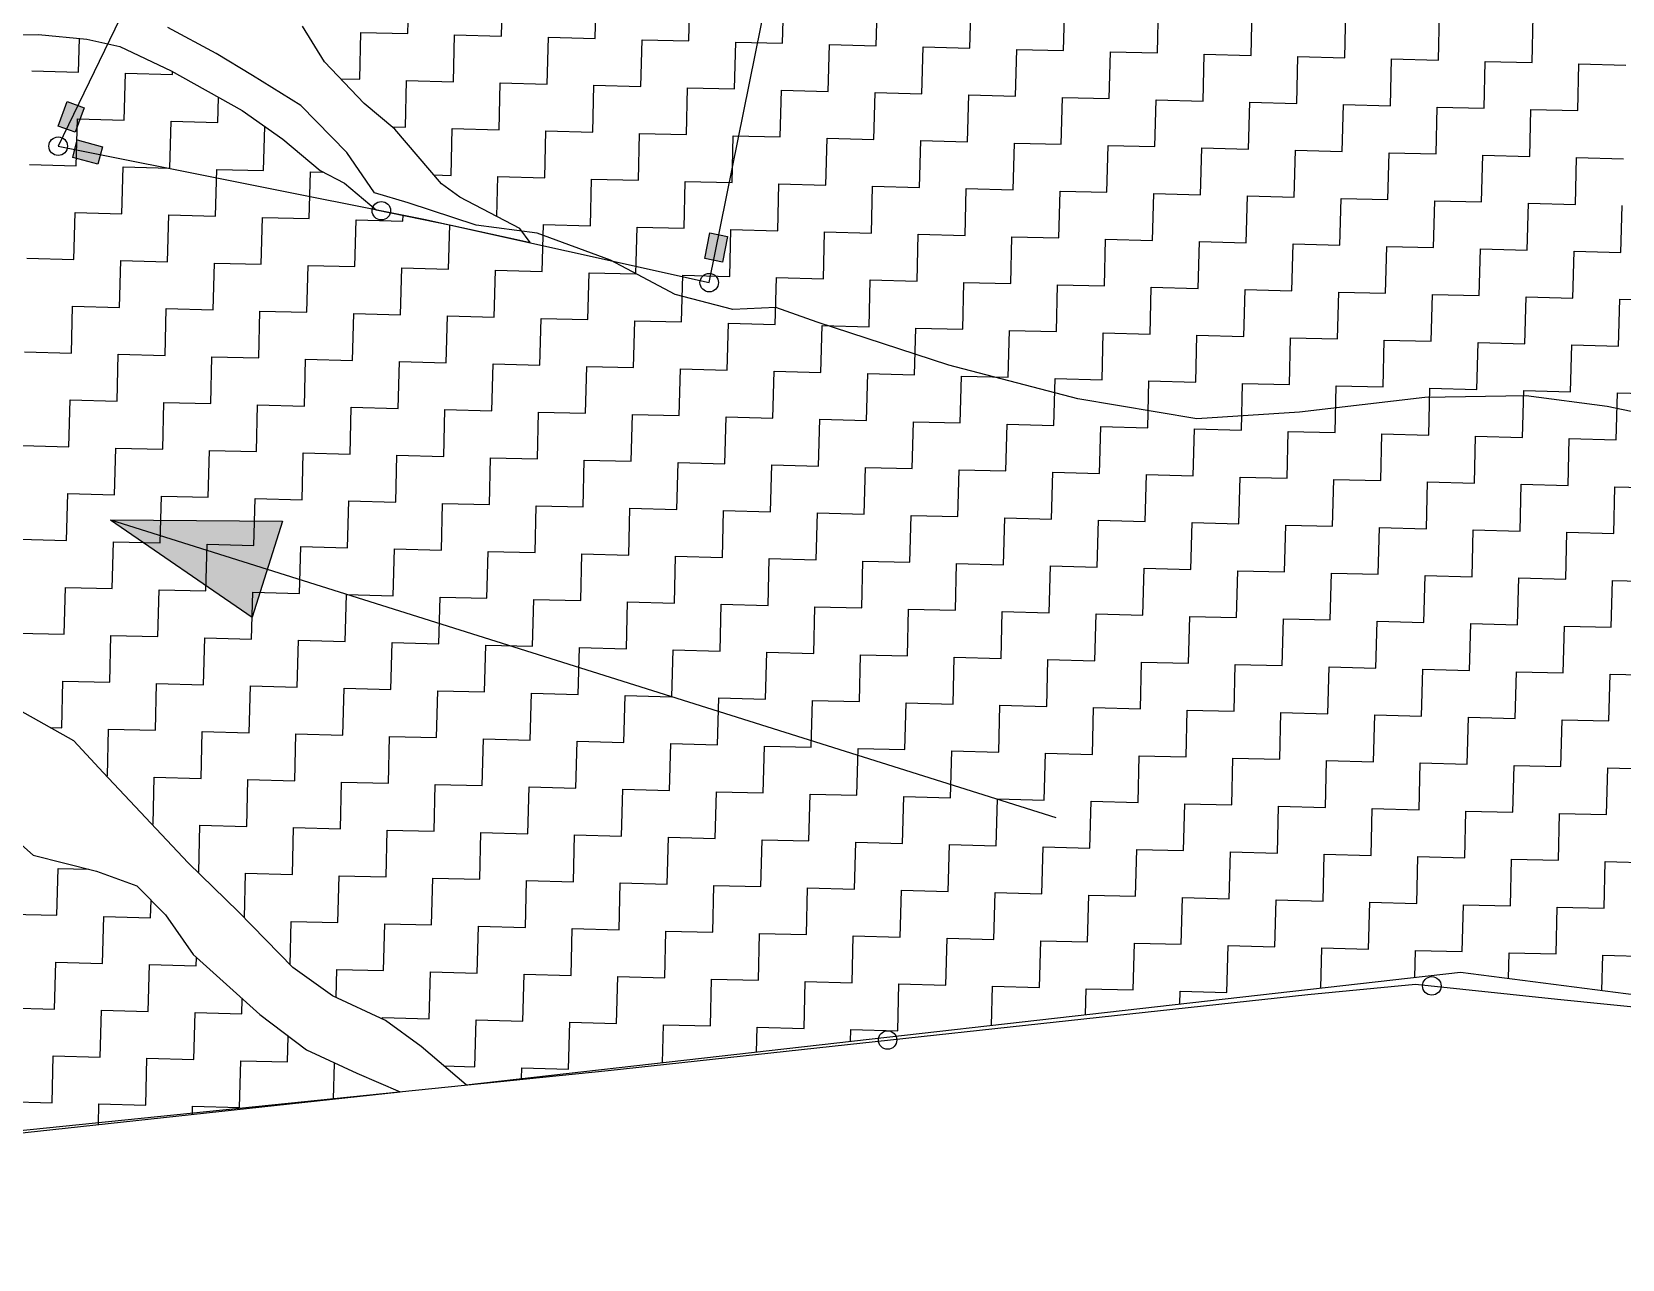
# Model space of a CAD drawing. Header units: metres. Extents: x 295068 to 298038, y 2018465 to 2021372.
# Drawn here: x 297066.1 to 297492.8, y 2018810.3 to 2019139.5 of the extents above; entities that cross this region are included whole.
import ezdxf

# ---------------------------------------------------------------- set-up
doc = ezdxf.new("R2010")
doc.units = ezdxf.units.M
doc.header["$MEASUREMENT"] = 0
for name, color, linetype in [('LINE_WATER', 4, 'Continuous'), ('POLY_HATCH', 12, 'Continuous'), ('POLY_PARCEL', 6, 'Continuous'), ('V_BOUND_LINE', 7, 'Continuous')]:
    doc.layers.add(name, color=color, linetype=linetype)

msp = doc.modelspace()

# ---------------------------------------------------------------- hatches: boundary and pattern name
for points in [[(297080.16, 2019119.19), (297075.6, 2019120.82), (297073.25, 2019114.22), (297077.82, 2019112.6)], [(297083.87, 2019104.05), (297085.12, 2019108.72), (297078.36, 2019110.53), (297077.11, 2019105.85)], [(297252.8, 2019084.63), (297248.05, 2019085.58), (297246.69, 2019078.71), (297251.44, 2019077.77)]]:
    msp.add_hatch(color=256).paths.add_polyline_path(points)
h = msp.add_hatch(color=256)
h.paths.add_polyline_path([(297129.34, 2018995.36), (297133.39, 2019008.24), (297087.25, 2019008.61)])
h.paths.add_polyline_path([(297087.25, 2019008.61), (297125.28, 2018982.49), (297129.34, 2018995.36)])

# ---------------------------------------------------------------- linework, layer by layer
for points in [[(297073.25, 2019114.22), (297075.6, 2019120.82), (297080.16, 2019119.19), (297077.82, 2019112.6)], [(297078.36, 2019110.53), (297085.12, 2019108.72), (297083.87, 2019104.05), (297077.11, 2019105.85)], [(297246.69, 2019078.71), (297248.05, 2019085.58), (297252.8, 2019084.63), (297251.44, 2019077.77)]]:
    msp.add_lwpolyline(points, close=True)
for points in [[(297087.25, 2019008.61), (297340.82, 2018928.79)], [(297087.25, 2019008.61), (297125.28, 2018982.49)], [(297087.25, 2019008.61), (297133.39, 2019008.24)], [(297133.39, 2019008.24), (297125.28, 2018982.49)]]:
    msp.add_lwpolyline(points)
for centre in [(297073.22, 2019108.86), (297159.92, 2019091.55), (297247.87, 2019072.26), (297441.7, 2018883.62), (297295.71, 2018869.1)]:
    msp.add_circle(centre, 2.48)
at = {"layer": 'LINE_WATER'}
for p, q in [((297115.63, 2019133.74), (297102.65, 2019140.71)), ((297125.37, 2019127.8), (297115.63, 2019133.74)), ((297138.35, 2019119.81), (297125.37, 2019127.8)), ((297150.63, 2019107.17), (297138.35, 2019119.81)), ((297158.04, 2019096.33), (297150.63, 2019107.17)), ((297167.15, 2019093.7), (297158.04, 2019096.33)), ((297185.33, 2019087.66), (297167.15, 2019093.7)), ((297201.69, 2019085.55), (297185.33, 2019087.66)), ((297221.42, 2019078.26), (297201.69, 2019085.55)), ((297238.74, 2019069.07), (297221.42, 2019078.26)), ((297254.19, 2019065.08), (297238.74, 2019069.07)), ((297265.76, 2019065.58), (297254.19, 2019065.08)), ((297276.83, 2019061.7), (297265.76, 2019065.58)), ((297312.1, 2019050.16), (297276.83, 2019061.7)), ((297346.75, 2019041.12), (297312.1, 2019050.16)), ((297378.64, 2019035.74), (297346.75, 2019041.12)), ((297439.85, 2019041.43), (297406.22, 2019037.54)), ((297467.04, 2019041.86), (297439.85, 2019041.43)), ((297488.71, 2019039.03), (297467.04, 2019041.86)), ((297511.09, 2019034.36), (297488.71, 2019039.03)), ((297406.22, 2019037.54), (297378.64, 2019035.74))]:
    msp.add_line(p, q, dxfattribs=at)
at = {"layer": 'POLY_HATCH', "linetype": 'Continuous'}
for p, q in [((297167.01, 2019139.06), (297167.33, 2019151.62)), ((297192.14, 2019138.41), (297192.46, 2019150.97)), ((297217.27, 2019137.76), (297217.6, 2019150.33)), ((297242.41, 2019137.11), (297242.73, 2019149.68)), ((297267.54, 2019136.46), (297267.86, 2019149.03)), ((297292.67, 2019135.81), (297293, 2019148.38)), ((297317.81, 2019135.17), (297318.13, 2019147.73)), ((297342.94, 2019134.52), (297343.26, 2019147.08)), ((297368.07, 2019133.87), (297368.4, 2019146.44)), ((297393.21, 2019133.22), (297393.53, 2019145.79)), ((297418.34, 2019132.57), (297418.66, 2019145.14)), ((297443.47, 2019131.93), (297443.8, 2019144.49)), ((297468.61, 2019131.28), (297468.93, 2019143.84)), ((297078.71, 2019128.76), (297078.95, 2019137.74)), ((297154.12, 2019126.81), (297154.44, 2019139.38)), ((297154.44, 2019139.38), (297167.01, 2019139.06)), ((297179.25, 2019126.16), (297179.57, 2019138.73)), ((297179.57, 2019138.73), (297192.14, 2019138.41)), ((297204.38, 2019125.52), (297204.71, 2019138.08)), ((297204.71, 2019138.08), (297217.27, 2019137.76)), ((297229.52, 2019124.87), (297229.84, 2019137.43)), ((297229.84, 2019137.43), (297242.41, 2019137.11)), ((297254.65, 2019124.22), (297254.97, 2019136.79)), ((297254.97, 2019136.79), (297267.54, 2019136.46)), ((297279.78, 2019123.57), (297280.11, 2019136.14)), ((297280.11, 2019136.14), (297292.67, 2019135.81)), ((297304.92, 2019122.92), (297305.24, 2019135.49)), ((297305.24, 2019135.49), (297317.81, 2019135.17)), ((297330.05, 2019122.28), (297330.37, 2019134.84)), ((297330.37, 2019134.84), (297342.94, 2019134.52)), ((297355.18, 2019121.63), (297355.51, 2019134.19)), ((297355.51, 2019134.19), (297368.07, 2019133.87)), ((297380.32, 2019120.98), (297380.64, 2019133.55)), ((297380.64, 2019133.55), (297393.21, 2019133.22)), ((297405.45, 2019120.33), (297405.77, 2019132.9)), ((297405.77, 2019132.9), (297418.34, 2019132.57)), ((297066.15, 2019129.08), (297078.71, 2019128.76)), ((297090.96, 2019115.87), (297091.28, 2019128.43)), ((297091.28, 2019128.43), (297103.85, 2019128.11)), ((297103.85, 2019128.11), (297103.87, 2019128.88)), ((297430.58, 2019119.68), (297430.91, 2019132.25)), ((297430.91, 2019132.25), (297443.47, 2019131.93)), ((297455.72, 2019119.03), (297456.04, 2019131.6)), ((297456.04, 2019131.6), (297468.61, 2019131.28)), ((297480.85, 2019118.39), (297481.17, 2019130.95)), ((297481.17, 2019130.95), (297493.74, 2019130.63)), ((297149.02, 2019126.94), (297154.12, 2019126.81)), ((297166.36, 2019113.92), (297166.68, 2019126.49)), ((297166.68, 2019126.49), (297179.25, 2019126.16)), ((297191.49, 2019113.27), (297191.82, 2019125.84)), ((297191.82, 2019125.84), (297204.38, 2019125.52)), ((297216.62, 2019112.63), (297216.95, 2019125.19)), ((297216.95, 2019125.19), (297229.52, 2019124.87)), ((297241.76, 2019111.98), (297242.08, 2019124.54)), ((297242.08, 2019124.54), (297254.65, 2019124.22)), ((297116.09, 2019115.22), (297116.26, 2019121.96)), ((297266.89, 2019111.33), (297267.22, 2019123.9)), ((297267.22, 2019123.9), (297279.78, 2019123.57)), ((297292.02, 2019110.68), (297292.35, 2019123.25)), ((297292.35, 2019123.25), (297304.92, 2019122.92)), ((297317.16, 2019110.03), (297317.48, 2019122.6)), ((297317.48, 2019122.6), (297330.05, 2019122.28)), ((297342.29, 2019109.38), (297342.62, 2019121.95)), ((297342.62, 2019121.95), (297355.18, 2019121.63)), ((297367.43, 2019108.74), (297367.75, 2019121.3)), ((297367.75, 2019121.3), (297380.32, 2019120.98)), ((297392.56, 2019108.09), (297392.88, 2019120.65)), ((297392.88, 2019120.65), (297405.45, 2019120.33)), ((297417.69, 2019107.44), (297418.02, 2019120.01)), ((297418.02, 2019120.01), (297430.58, 2019119.68)), ((297078.07, 2019103.62), (297078.39, 2019116.19)), ((297078.39, 2019116.19), (297090.96, 2019115.87)), ((297103.2, 2019102.98), (297103.52, 2019115.54)), ((297103.52, 2019115.54), (297116.09, 2019115.22)), ((297442.83, 2019106.79), (297443.15, 2019119.36)), ((297443.15, 2019119.36), (297455.72, 2019119.03)), ((297467.96, 2019106.14), (297468.28, 2019118.71)), ((297468.28, 2019118.71), (297480.85, 2019118.39)), ((297128.33, 2019102.33), (297128.64, 2019114.16)), ((297162.86, 2019114.01), (297166.36, 2019113.92)), ((297178.6, 2019101.03), (297178.92, 2019113.6)), ((297178.92, 2019113.6), (297191.49, 2019113.27)), ((297203.73, 2019100.38), (297204.06, 2019112.95)), ((297204.06, 2019112.95), (297216.62, 2019112.63)), ((297228.87, 2019099.73), (297229.19, 2019112.3)), ((297229.19, 2019112.3), (297241.76, 2019111.98)), ((297254, 2019099.09), (297254.32, 2019111.65)), ((297254.32, 2019111.65), (297266.89, 2019111.33)), ((297279.13, 2019098.44), (297279.46, 2019111.01)), ((297279.46, 2019111.01), (297292.02, 2019110.68)), ((297304.27, 2019097.79), (297304.59, 2019110.36)), ((297304.59, 2019110.36), (297317.16, 2019110.03)), ((297329.4, 2019097.14), (297329.72, 2019109.71)), ((297329.72, 2019109.71), (297342.29, 2019109.38)), ((297354.53, 2019096.49), (297354.86, 2019109.06)), ((297354.86, 2019109.06), (297367.43, 2019108.74)), ((297379.67, 2019095.85), (297379.99, 2019108.41)), ((297379.99, 2019108.41), (297392.56, 2019108.09)), ((297404.8, 2019095.2), (297405.13, 2019107.76)), ((297405.13, 2019107.76), (297417.69, 2019107.44)), ((297429.93, 2019094.55), (297430.26, 2019107.12)), ((297430.26, 2019107.12), (297442.83, 2019106.79)), ((297065.5, 2019103.95), (297078.07, 2019103.62)), ((297090.31, 2019090.73), (297090.63, 2019103.3)), ((297090.63, 2019103.3), (297103.2, 2019102.98)), ((297115.44, 2019090.08), (297115.77, 2019102.65)), ((297115.77, 2019102.65), (297128.33, 2019102.33)), ((297455.07, 2019093.9), (297455.39, 2019106.47)), ((297455.39, 2019106.47), (297467.96, 2019106.14)), ((297480.2, 2019093.25), (297480.53, 2019105.82)), ((297480.53, 2019105.82), (297493.09, 2019105.5)), ((297140.58, 2019089.44), (297140.9, 2019102)), ((297140.9, 2019102), (297144.22, 2019101.92)), ((297174.03, 2019101.15), (297178.6, 2019101.03)), ((297190.89, 2019090.01), (297191.17, 2019100.71)), ((297191.17, 2019100.71), (297203.73, 2019100.38)), ((297215.98, 2019087.49), (297216.3, 2019100.06)), ((297216.3, 2019100.06), (297228.87, 2019099.73)), ((297241.11, 2019086.84), (297241.43, 2019099.41)), ((297241.43, 2019099.41), (297254, 2019099.09)), ((297266.24, 2019086.2), (297266.57, 2019098.76)), ((297266.57, 2019098.76), (297279.13, 2019098.44)), ((297291.38, 2019085.55), (297291.7, 2019098.11)), ((297291.7, 2019098.11), (297304.27, 2019097.79)), ((297316.51, 2019084.9), (297316.83, 2019097.47)), ((297316.83, 2019097.47), (297329.4, 2019097.14)), ((297341.64, 2019084.25), (297341.97, 2019096.82)), ((297341.97, 2019096.82), (297354.53, 2019096.49)), ((297366.78, 2019083.6), (297367.1, 2019096.17)), ((297367.1, 2019096.17), (297379.67, 2019095.85)), ((297391.91, 2019082.95), (297392.23, 2019095.52)), ((297392.23, 2019095.52), (297404.8, 2019095.2)), ((297417.04, 2019082.31), (297417.37, 2019094.87)), ((297417.37, 2019094.87), (297429.93, 2019094.55)), ((297442.18, 2019081.66), (297442.5, 2019094.23)), ((297442.5, 2019094.23), (297455.07, 2019093.9)), ((297077.42, 2019078.49), (297077.74, 2019091.06)), ((297077.74, 2019091.06), (297090.31, 2019090.73)), ((297102.55, 2019077.84), (297102.88, 2019090.41)), ((297102.88, 2019090.41), (297115.44, 2019090.08)), ((297165.71, 2019088.79), (297165.75, 2019090.34)), ((297467.31, 2019081.01), (297467.63, 2019093.58)), ((297467.63, 2019093.58), (297480.2, 2019093.25)), ((297492.44, 2019080.36), (297492.77, 2019092.93)), ((297127.69, 2019077.19), (297128.01, 2019089.76)), ((297128.01, 2019089.76), (297140.58, 2019089.44)), ((297152.82, 2019076.55), (297153.14, 2019089.11)), ((297153.14, 2019089.11), (297165.71, 2019088.79)), ((297177.95, 2019075.9), (297178.26, 2019087.75)), ((297203.09, 2019075.25), (297203.41, 2019087.82)), ((297203.41, 2019087.82), (297215.98, 2019087.49)), ((297228.22, 2019074.6), (297228.54, 2019087.17)), ((297228.54, 2019087.17), (297241.11, 2019086.84)), ((297253.35, 2019073.95), (297253.68, 2019086.52)), ((297253.68, 2019086.52), (297266.24, 2019086.2)), ((297278.49, 2019073.3), (297278.81, 2019085.87)), ((297278.81, 2019085.87), (297291.38, 2019085.55)), ((297303.62, 2019072.66), (297303.94, 2019085.22)), ((297303.94, 2019085.22), (297316.51, 2019084.9)), ((297328.75, 2019072.01), (297329.08, 2019084.58)), ((297329.08, 2019084.58), (297341.64, 2019084.25)), ((297353.89, 2019071.36), (297354.21, 2019083.93)), ((297354.21, 2019083.93), (297366.78, 2019083.6)), ((297379.02, 2019070.71), (297379.34, 2019083.28)), ((297379.34, 2019083.28), (297391.91, 2019082.95)), ((297404.15, 2019070.06), (297404.48, 2019082.63)), ((297404.48, 2019082.63), (297417.04, 2019082.31)), ((297429.29, 2019069.42), (297429.61, 2019081.98)), ((297429.61, 2019081.98), (297442.18, 2019081.66)), ((297454.42, 2019068.77), (297454.74, 2019081.33)), ((297454.74, 2019081.33), (297467.31, 2019081.01)), ((297064.85, 2019078.81), (297077.42, 2019078.49)), ((297089.66, 2019065.6), (297089.99, 2019078.17)), ((297089.99, 2019078.17), (297102.55, 2019077.84)), ((297114.79, 2019064.95), (297115.12, 2019077.52)), ((297115.12, 2019077.52), (297127.69, 2019077.19)), ((297479.55, 2019068.12), (297479.88, 2019080.69)), ((297479.88, 2019080.69), (297492.44, 2019080.36)), ((297139.93, 2019064.3), (297140.25, 2019076.87)), ((297140.25, 2019076.87), (297152.82, 2019076.55)), ((297165.06, 2019063.66), (297165.39, 2019076.22)), ((297165.39, 2019076.22), (297177.95, 2019075.9)), ((297190.19, 2019063.01), (297190.52, 2019075.57)), ((297190.52, 2019075.57), (297203.09, 2019075.25)), ((297215.33, 2019062.36), (297215.65, 2019074.93)), ((297215.65, 2019074.93), (297228.22, 2019074.6)), ((297240.46, 2019061.71), (297240.79, 2019074.28)), ((297240.79, 2019074.28), (297253.35, 2019073.95)), ((297265.59, 2019061.06), (297265.92, 2019073.63)), ((297265.92, 2019073.63), (297278.49, 2019073.3)), ((297290.73, 2019060.41), (297291.05, 2019072.98)), ((297291.05, 2019072.98), (297303.62, 2019072.66)), ((297315.86, 2019059.77), (297316.19, 2019072.33)), ((297316.19, 2019072.33), (297328.75, 2019072.01)), ((297341, 2019059.12), (297341.32, 2019071.68)), ((297341.32, 2019071.68), (297353.89, 2019071.36)), ((297366.13, 2019058.47), (297366.45, 2019071.04)), ((297366.45, 2019071.04), (297379.02, 2019070.71)), ((297391.26, 2019057.82), (297391.59, 2019070.39)), ((297391.59, 2019070.39), (297404.15, 2019070.06)), ((297416.4, 2019057.17), (297416.72, 2019069.74)), ((297416.72, 2019069.74), (297429.29, 2019069.42)), ((297441.53, 2019056.52), (297441.85, 2019069.09)), ((297441.85, 2019069.09), (297454.42, 2019068.77)), ((297076.77, 2019053.36), (297077.09, 2019065.92)), ((297077.09, 2019065.92), (297089.66, 2019065.6)), ((297101.9, 2019052.71), (297102.23, 2019065.28)), ((297102.23, 2019065.28), (297114.79, 2019064.95)), ((297127.04, 2019052.06), (297127.36, 2019064.63)), ((297127.36, 2019064.63), (297139.93, 2019064.3)), ((297466.66, 2019055.88), (297466.99, 2019068.44)), ((297466.99, 2019068.44), (297479.55, 2019068.12)), ((297491.8, 2019055.23), (297492.12, 2019067.8)), ((297492.12, 2019067.8), (297504.69, 2019067.47)), ((297152.17, 2019051.41), (297152.49, 2019063.98)), ((297152.49, 2019063.98), (297165.06, 2019063.66)), ((297177.3, 2019050.76), (297177.63, 2019063.33)), ((297177.63, 2019063.33), (297190.19, 2019063.01)), ((297202.44, 2019050.12), (297202.76, 2019062.68)), ((297202.76, 2019062.68), (297215.33, 2019062.36)), ((297227.57, 2019049.47), (297227.89, 2019062.03)), ((297227.89, 2019062.03), (297240.46, 2019061.71)), ((297252.7, 2019048.82), (297253.03, 2019061.39)), ((297253.03, 2019061.39), (297265.59, 2019061.06)), ((297277.84, 2019048.17), (297278.16, 2019060.74)), ((297278.16, 2019060.74), (297290.73, 2019060.41)), ((297302.97, 2019047.52), (297303.3, 2019060.09)), ((297303.3, 2019060.09), (297315.86, 2019059.77)), ((297328.1, 2019046.88), (297328.43, 2019059.44)), ((297328.43, 2019059.44), (297341, 2019059.12)), ((297353.24, 2019046.23), (297353.56, 2019058.79)), ((297353.56, 2019058.79), (297366.13, 2019058.47)), ((297378.37, 2019045.58), (297378.7, 2019058.15)), ((297378.7, 2019058.15), (297391.26, 2019057.82)), ((297403.5, 2019044.93), (297403.83, 2019057.5)), ((297403.83, 2019057.5), (297416.4, 2019057.17)), ((297428.64, 2019044.28), (297428.96, 2019056.85)), ((297428.96, 2019056.85), (297441.53, 2019056.52)), ((297453.77, 2019043.63), (297454.1, 2019056.2)), ((297454.1, 2019056.2), (297466.66, 2019055.88)), ((297064.2, 2019053.68), (297076.77, 2019053.36)), ((297089.01, 2019040.47), (297089.34, 2019053.03)), ((297089.34, 2019053.03), (297101.9, 2019052.71)), ((297114.15, 2019039.82), (297114.47, 2019052.38)), ((297114.47, 2019052.38), (297127.04, 2019052.06)), ((297139.28, 2019039.17), (297139.6, 2019051.74)), ((297139.6, 2019051.74), (297152.17, 2019051.41)), ((297478.9, 2019042.99), (297479.23, 2019055.55)), ((297479.23, 2019055.55), (297491.8, 2019055.23)), ((297164.41, 2019038.52), (297164.74, 2019051.09)), ((297164.74, 2019051.09), (297177.3, 2019050.76)), ((297189.55, 2019037.87), (297189.87, 2019050.44)), ((297189.87, 2019050.44), (297202.44, 2019050.12)), ((297214.68, 2019037.23), (297215, 2019049.79)), ((297215, 2019049.79), (297227.57, 2019049.47)), ((297239.81, 2019036.58), (297240.14, 2019049.14)), ((297240.14, 2019049.14), (297252.7, 2019048.82)), ((297264.95, 2019035.93), (297265.27, 2019048.5)), ((297265.27, 2019048.5), (297277.84, 2019048.17)), ((297290.08, 2019035.28), (297290.4, 2019047.85)), ((297290.4, 2019047.85), (297302.97, 2019047.52)), ((297315.21, 2019034.63), (297315.54, 2019047.2)), ((297315.54, 2019047.2), (297328.1, 2019046.88)), ((297340.35, 2019033.98), (297340.67, 2019046.55)), ((297340.67, 2019046.55), (297353.24, 2019046.23)), ((297365.48, 2019033.34), (297365.8, 2019045.9)), ((297365.8, 2019045.9), (297378.37, 2019045.58)), ((297390.61, 2019032.69), (297390.94, 2019045.25)), ((297390.94, 2019045.25), (297403.5, 2019044.93)), ((297415.75, 2019032.04), (297416.07, 2019044.61)), ((297416.07, 2019044.61), (297428.64, 2019044.28)), ((297440.88, 2019031.39), (297441.2, 2019043.96)), ((297441.2, 2019043.96), (297453.77, 2019043.63)), ((297466.01, 2019030.74), (297466.34, 2019043.31)), ((297466.34, 2019043.31), (297478.9, 2019042.99)), ((297076.12, 2019028.22), (297076.45, 2019040.79)), ((297076.45, 2019040.79), (297089.01, 2019040.47)), ((297101.26, 2019027.58), (297101.58, 2019040.14)), ((297101.58, 2019040.14), (297114.15, 2019039.82)), ((297126.39, 2019026.93), (297126.71, 2019039.49)), ((297126.71, 2019039.49), (297139.28, 2019039.17)), ((297151.52, 2019026.28), (297151.85, 2019038.85)), ((297151.85, 2019038.85), (297164.41, 2019038.52)), ((297491.15, 2019030.1), (297491.47, 2019042.66)), ((297491.47, 2019042.66), (297504.04, 2019042.34)), ((297176.66, 2019025.63), (297176.98, 2019038.2)), ((297176.98, 2019038.2), (297189.55, 2019037.87)), ((297201.79, 2019024.98), (297202.11, 2019037.55)), ((297202.11, 2019037.55), (297214.68, 2019037.23)), ((297226.92, 2019024.33), (297227.25, 2019036.9)), ((297227.25, 2019036.9), (297239.81, 2019036.58)), ((297252.06, 2019023.69), (297252.38, 2019036.25)), ((297252.38, 2019036.25), (297264.95, 2019035.93)), ((297277.19, 2019023.04), (297277.51, 2019035.6)), ((297277.51, 2019035.6), (297290.08, 2019035.28)), ((297302.32, 2019022.39), (297302.65, 2019034.96)), ((297302.65, 2019034.96), (297315.21, 2019034.63)), ((297327.46, 2019021.74), (297327.78, 2019034.31)), ((297327.78, 2019034.31), (297340.35, 2019033.98)), ((297352.59, 2019021.09), (297352.91, 2019033.66)), ((297352.91, 2019033.66), (297365.48, 2019033.34)), ((297377.72, 2019020.45), (297378.05, 2019033.01)), ((297378.05, 2019033.01), (297390.61, 2019032.69)), ((297402.86, 2019019.8), (297403.18, 2019032.36)), ((297403.18, 2019032.36), (297415.75, 2019032.04)), ((297427.99, 2019019.15), (297428.31, 2019031.72)), ((297428.31, 2019031.72), (297440.88, 2019031.39)), ((297453.12, 2019018.5), (297453.45, 2019031.07)), ((297453.45, 2019031.07), (297466.01, 2019030.74)), ((297478.26, 2019017.85), (297478.58, 2019030.42)), ((297478.58, 2019030.42), (297491.15, 2019030.1)), ((297063.56, 2019028.55), (297076.12, 2019028.22)), ((297088.36, 2019015.33), (297088.69, 2019027.9)), ((297088.69, 2019027.9), (297101.26, 2019027.58)), ((297113.5, 2019014.68), (297113.82, 2019027.25)), ((297113.82, 2019027.25), (297126.39, 2019026.93)), ((297138.63, 2019014.04), (297138.96, 2019026.6)), ((297138.96, 2019026.6), (297151.52, 2019026.28)), ((297163.76, 2019013.39), (297164.09, 2019025.96)), ((297164.09, 2019025.96), (297176.66, 2019025.63)), ((297188.9, 2019012.74), (297189.22, 2019025.31)), ((297189.22, 2019025.31), (297201.79, 2019024.98)), ((297214.03, 2019012.09), (297214.36, 2019024.66)), ((297214.36, 2019024.66), (297226.92, 2019024.33)), ((297239.17, 2019011.44), (297239.49, 2019024.01)), ((297239.49, 2019024.01), (297252.06, 2019023.69)), ((297264.3, 2019010.8), (297264.62, 2019023.36)), ((297264.62, 2019023.36), (297277.19, 2019023.04)), ((297289.43, 2019010.15), (297289.76, 2019022.71)), ((297289.76, 2019022.71), (297302.32, 2019022.39)), ((297314.57, 2019009.5), (297314.89, 2019022.07)), ((297314.89, 2019022.07), (297327.46, 2019021.74)), ((297339.7, 2019008.85), (297340.02, 2019021.42)), ((297340.02, 2019021.42), (297352.59, 2019021.09)), ((297364.83, 2019008.2), (297365.16, 2019020.77)), ((297365.16, 2019020.77), (297377.72, 2019020.45)), ((297389.97, 2019007.55), (297390.29, 2019020.12)), ((297390.29, 2019020.12), (297402.86, 2019019.8)), ((297415.1, 2019006.91), (297415.42, 2019019.47)), ((297415.42, 2019019.47), (297427.99, 2019019.15)), ((297440.23, 2019006.26), (297440.56, 2019018.82)), ((297440.56, 2019018.82), (297453.12, 2019018.5)), ((297465.37, 2019005.61), (297465.69, 2019018.18)), ((297465.69, 2019018.18), (297478.26, 2019017.85)), ((297490.5, 2019004.96), (297490.82, 2019017.53)), ((297490.82, 2019017.53), (297503.39, 2019017.2)), ((297075.47, 2019003.09), (297075.8, 2019015.66)), ((297075.8, 2019015.66), (297088.36, 2019015.33)), ((297100.61, 2019002.44), (297100.93, 2019015.01)), ((297100.93, 2019015.01), (297113.5, 2019014.68)), ((297125.74, 2019001.79), (297126.06, 2019014.36)), ((297126.06, 2019014.36), (297138.63, 2019014.04)), ((297150.87, 2019001.15), (297151.2, 2019013.71)), ((297151.2, 2019013.71), (297163.76, 2019013.39)), ((297176.01, 2019000.5), (297176.33, 2019013.06)), ((297176.33, 2019013.06), (297188.9, 2019012.74)), ((297201.14, 2018999.85), (297201.46, 2019012.42)), ((297201.46, 2019012.42), (297214.03, 2019012.09)), ((297226.27, 2018999.2), (297226.6, 2019011.77)), ((297226.6, 2019011.77), (297239.17, 2019011.44)), ((297251.41, 2018998.55), (297251.73, 2019011.12)), ((297251.73, 2019011.12), (297264.3, 2019010.8)), ((297276.54, 2018997.9), (297276.87, 2019010.47)), ((297276.87, 2019010.47), (297289.43, 2019010.15)), ((297301.67, 2018997.26), (297302, 2019009.82)), ((297302, 2019009.82), (297314.57, 2019009.5)), ((297326.81, 2018996.61), (297327.13, 2019009.18)), ((297327.13, 2019009.18), (297339.7, 2019008.85)), ((297351.94, 2018995.96), (297352.27, 2019008.53)), ((297352.27, 2019008.53), (297364.83, 2019008.2)), ((297377.07, 2018995.31), (297377.4, 2019007.88)), ((297377.4, 2019007.88), (297389.97, 2019007.55)), ((297402.21, 2018994.66), (297402.53, 2019007.23)), ((297402.53, 2019007.23), (297415.1, 2019006.91)), ((297427.34, 2018994.02), (297427.67, 2019006.58)), ((297427.67, 2019006.58), (297440.23, 2019006.26)), ((297452.48, 2018993.37), (297452.8, 2019005.93)), ((297452.8, 2019005.93), (297465.37, 2019005.61)), ((297477.61, 2018992.72), (297477.93, 2019005.29)), ((297477.93, 2019005.29), (297490.5, 2019004.96)), ((297062.91, 2019003.41), (297075.47, 2019003.09)), ((297087.72, 2018990.2), (297088.04, 2019002.77)), ((297088.04, 2019002.77), (297100.61, 2019002.44)), ((297112.85, 2018989.55), (297113.17, 2019002.12)), ((297113.17, 2019002.12), (297125.74, 2019001.79)), ((297137.98, 2018988.9), (297138.31, 2019001.47)), ((297138.31, 2019001.47), (297150.87, 2019001.15)), ((297163.12, 2018988.25), (297163.44, 2019000.82)), ((297163.44, 2019000.82), (297176.01, 2019000.5)), ((297188.25, 2018987.61), (297188.57, 2019000.17)), ((297188.57, 2019000.17), (297201.14, 2018999.85)), ((297213.38, 2018986.96), (297213.71, 2018999.53)), ((297213.71, 2018999.53), (297226.27, 2018999.2)), ((297238.52, 2018986.31), (297238.84, 2018998.88)), ((297238.84, 2018998.88), (297251.41, 2018998.55)), ((297263.65, 2018985.66), (297263.97, 2018998.23)), ((297263.97, 2018998.23), (297276.54, 2018997.9)), ((297288.78, 2018985.01), (297289.11, 2018997.58)), ((297289.11, 2018997.58), (297301.67, 2018997.26)), ((297313.92, 2018984.37), (297314.24, 2018996.93)), ((297314.24, 2018996.93), (297326.81, 2018996.61)), ((297339.05, 2018983.72), (297339.37, 2018996.28)), ((297339.37, 2018996.28), (297351.94, 2018995.96)), ((297364.18, 2018983.07), (297364.51, 2018995.64)), ((297364.51, 2018995.64), (297377.07, 2018995.31)), ((297389.32, 2018982.42), (297389.64, 2018994.99)), ((297389.64, 2018994.99), (297402.21, 2018994.66)), ((297414.45, 2018981.77), (297414.77, 2018994.34)), ((297414.77, 2018994.34), (297427.34, 2018994.02)), ((297439.58, 2018981.12), (297439.91, 2018993.69)), ((297439.91, 2018993.69), (297452.48, 2018993.37)), ((297464.72, 2018980.48), (297465.04, 2018993.04)), ((297465.04, 2018993.04), (297477.61, 2018992.72)), ((297489.85, 2018979.83), (297490.18, 2018992.4)), ((297490.18, 2018992.4), (297502.74, 2018992.07)), ((297074.83, 2018977.96), (297075.15, 2018990.52)), ((297075.15, 2018990.52), (297087.72, 2018990.2)), ((297099.96, 2018977.31), (297100.28, 2018989.88)), ((297100.28, 2018989.88), (297112.85, 2018989.55)), ((297125.09, 2018976.66), (297125.42, 2018989.23)), ((297125.42, 2018989.23), (297137.98, 2018988.9)), ((297150.23, 2018976.01), (297150.55, 2018988.58)), ((297150.55, 2018988.58), (297163.12, 2018988.25)), ((297175.36, 2018975.36), (297175.68, 2018987.93)), ((297175.68, 2018987.93), (297188.25, 2018987.61)), ((297200.49, 2018974.72), (297200.82, 2018987.28)), ((297200.82, 2018987.28), (297213.38, 2018986.96)), ((297225.63, 2018974.07), (297225.95, 2018986.63)), ((297225.95, 2018986.63), (297238.52, 2018986.31)), ((297250.76, 2018973.42), (297251.08, 2018985.99)), ((297251.08, 2018985.99), (297263.65, 2018985.66)), ((297275.89, 2018972.77), (297276.22, 2018985.34)), ((297276.22, 2018985.34), (297288.78, 2018985.01)), ((297301.03, 2018972.12), (297301.35, 2018984.69)), ((297301.35, 2018984.69), (297313.92, 2018984.37)), ((297326.16, 2018971.47), (297326.48, 2018984.04)), ((297326.48, 2018984.04), (297339.05, 2018983.72)), ((297351.29, 2018970.83), (297351.62, 2018983.39)), ((297351.62, 2018983.39), (297364.18, 2018983.07)), ((297376.43, 2018970.18), (297376.75, 2018982.75)), ((297376.75, 2018982.75), (297389.32, 2018982.42)), ((297401.56, 2018969.53), (297401.88, 2018982.1)), ((297401.88, 2018982.1), (297414.45, 2018981.77)), ((297426.69, 2018968.88), (297427.02, 2018981.45)), ((297427.02, 2018981.45), (297439.58, 2018981.12)), ((297451.83, 2018968.23), (297452.15, 2018980.8)), ((297452.15, 2018980.8), (297464.72, 2018980.48)), ((297476.96, 2018967.59), (297477.28, 2018980.15)), ((297477.28, 2018980.15), (297489.85, 2018979.83)), ((297062.26, 2018978.28), (297074.83, 2018977.96)), ((297087.07, 2018965.07), (297087.39, 2018977.63)), ((297087.39, 2018977.63), (297099.96, 2018977.31)), ((297112.2, 2018964.42), (297112.53, 2018976.98)), ((297112.53, 2018976.98), (297125.09, 2018976.66)), ((297137.34, 2018963.77), (297137.66, 2018976.34)), ((297137.66, 2018976.34), (297150.23, 2018976.01)), ((297162.47, 2018963.12), (297162.79, 2018975.69)), ((297162.79, 2018975.69), (297175.36, 2018975.36)), ((297187.6, 2018962.47), (297187.93, 2018975.04)), ((297187.93, 2018975.04), (297200.49, 2018974.72)), ((297212.74, 2018961.83), (297213.06, 2018974.39)), ((297213.06, 2018974.39), (297225.63, 2018974.07)), ((297237.87, 2018961.18), (297238.19, 2018973.74)), ((297238.19, 2018973.74), (297250.76, 2018973.42)), ((297263, 2018960.53), (297263.33, 2018973.1)), ((297263.33, 2018973.1), (297275.89, 2018972.77)), ((297288.14, 2018959.88), (297288.46, 2018972.45)), ((297288.46, 2018972.45), (297301.03, 2018972.12)), ((297313.27, 2018959.23), (297313.59, 2018971.8)), ((297313.59, 2018971.8), (297326.16, 2018971.47)), ((297338.4, 2018958.58), (297338.73, 2018971.15)), ((297338.73, 2018971.15), (297351.29, 2018970.83)), ((297363.54, 2018957.94), (297363.86, 2018970.5)), ((297363.86, 2018970.5), (297376.43, 2018970.18)), ((297388.67, 2018957.29), (297388.99, 2018969.85)), ((297388.99, 2018969.85), (297401.56, 2018969.53)), ((297413.8, 2018956.64), (297414.13, 2018969.21)), ((297414.13, 2018969.21), (297426.69, 2018968.88)), ((297438.94, 2018955.99), (297439.26, 2018968.56)), ((297439.26, 2018968.56), (297451.83, 2018968.23)), ((297464.07, 2018955.34), (297464.39, 2018967.91)), ((297464.39, 2018967.91), (297476.96, 2018967.59)), ((297489.2, 2018954.69), (297489.53, 2018967.26)), ((297489.53, 2018967.26), (297502.09, 2018966.94)), ((297074.18, 2018952.82), (297074.5, 2018965.39)), ((297074.5, 2018965.39), (297087.07, 2018965.07)), ((297099.31, 2018952.18), (297099.63, 2018964.74)), ((297099.63, 2018964.74), (297112.2, 2018964.42)), ((297124.44, 2018951.53), (297124.77, 2018964.09)), ((297124.77, 2018964.09), (297137.34, 2018963.77)), ((297149.58, 2018950.88), (297149.9, 2018963.45)), ((297149.9, 2018963.45), (297162.47, 2018963.12)), ((297174.71, 2018950.23), (297175.04, 2018962.8)), ((297175.04, 2018962.8), (297187.6, 2018962.47)), ((297199.84, 2018949.58), (297200.17, 2018962.15)), ((297200.17, 2018962.15), (297212.74, 2018961.83)), ((297224.98, 2018948.93), (297225.3, 2018961.5)), ((297225.3, 2018961.5), (297237.87, 2018961.18)), ((297250.11, 2018948.29), (297250.44, 2018960.85)), ((297250.44, 2018960.85), (297263, 2018960.53)), ((297275.24, 2018947.64), (297275.57, 2018960.2)), ((297275.57, 2018960.2), (297288.14, 2018959.88)), ((297300.38, 2018946.99), (297300.7, 2018959.56)), ((297300.7, 2018959.56), (297313.27, 2018959.23)), ((297325.51, 2018946.34), (297325.84, 2018958.91)), ((297325.84, 2018958.91), (297338.4, 2018958.58)), ((297350.65, 2018945.69), (297350.97, 2018958.26)), ((297350.97, 2018958.26), (297363.54, 2018957.94)), ((297375.78, 2018945.05), (297376.1, 2018957.61)), ((297376.1, 2018957.61), (297388.67, 2018957.29)), ((297400.91, 2018944.4), (297401.24, 2018956.96)), ((297401.24, 2018956.96), (297413.8, 2018956.64)), ((297426.05, 2018943.75), (297426.37, 2018956.32)), ((297426.37, 2018956.32), (297438.94, 2018955.99)), ((297451.18, 2018943.1), (297451.5, 2018955.67)), ((297451.5, 2018955.67), (297464.07, 2018955.34)), ((297476.31, 2018942.45), (297476.64, 2018955.02)), ((297476.64, 2018955.02), (297489.2, 2018954.69)), ((297071.11, 2018952.9), (297074.18, 2018952.82)), ((297086.42, 2018939.93), (297086.74, 2018952.5)), ((297086.74, 2018952.5), (297099.31, 2018952.18)), ((297111.55, 2018939.28), (297111.88, 2018951.85)), ((297111.88, 2018951.85), (297124.44, 2018951.53)), ((297136.69, 2018938.64), (297137.01, 2018951.2)), ((297137.01, 2018951.2), (297149.58, 2018950.88)), ((297161.82, 2018937.99), (297162.14, 2018950.55)), ((297162.14, 2018950.55), (297174.71, 2018950.23)), ((297186.95, 2018937.34), (297187.28, 2018949.91)), ((297187.28, 2018949.91), (297199.84, 2018949.58)), ((297212.09, 2018936.69), (297212.41, 2018949.26)), ((297212.41, 2018949.26), (297224.98, 2018948.93)), ((297237.22, 2018936.04), (297237.54, 2018948.61)), ((297237.54, 2018948.61), (297250.11, 2018948.29)), ((297262.35, 2018935.4), (297262.68, 2018947.96)), ((297262.68, 2018947.96), (297275.24, 2018947.64)), ((297287.49, 2018934.75), (297287.81, 2018947.31)), ((297287.81, 2018947.31), (297300.38, 2018946.99)), ((297312.62, 2018934.1), (297312.94, 2018946.67)), ((297312.94, 2018946.67), (297325.51, 2018946.34)), ((297337.75, 2018933.45), (297338.08, 2018946.02)), ((297338.08, 2018946.02), (297350.65, 2018945.69)), ((297362.89, 2018932.8), (297363.21, 2018945.37)), ((297363.21, 2018945.37), (297375.78, 2018945.05)), ((297388.02, 2018932.15), (297388.35, 2018944.72)), ((297388.35, 2018944.72), (297400.91, 2018944.4)), ((297413.15, 2018931.51), (297413.48, 2018944.07)), ((297413.48, 2018944.07), (297426.05, 2018943.75)), ((297438.29, 2018930.86), (297438.61, 2018943.42)), ((297438.61, 2018943.42), (297451.18, 2018943.1)), ((297463.42, 2018930.21), (297463.75, 2018942.78)), ((297463.75, 2018942.78), (297476.31, 2018942.45)), ((297488.55, 2018929.56), (297488.88, 2018942.13)), ((297488.88, 2018942.13), (297501.45, 2018941.8)), ((297086.22, 2018939.94), (297086.42, 2018939.93)), ((297098.66, 2018927.04), (297098.99, 2018939.61)), ((297098.99, 2018939.61), (297111.55, 2018939.28)), ((297123.8, 2018926.39), (297124.12, 2018938.96)), ((297124.12, 2018938.96), (297136.69, 2018938.64)), ((297148.93, 2018925.75), (297149.25, 2018938.31)), ((297149.25, 2018938.31), (297161.82, 2018937.99)), ((297174.06, 2018925.1), (297174.39, 2018937.66)), ((297174.39, 2018937.66), (297186.95, 2018937.34)), ((297199.2, 2018924.45), (297199.52, 2018937.02)), ((297199.52, 2018937.02), (297212.09, 2018936.69)), ((297224.33, 2018923.8), (297224.65, 2018936.37)), ((297224.65, 2018936.37), (297237.22, 2018936.04)), ((297249.46, 2018923.15), (297249.79, 2018935.72)), ((297249.79, 2018935.72), (297262.35, 2018935.4)), ((297274.6, 2018922.5), (297274.92, 2018935.07)), ((297274.92, 2018935.07), (297287.49, 2018934.75)), ((297299.73, 2018921.86), (297300.05, 2018934.42)), ((297300.05, 2018934.42), (297312.62, 2018934.1)), ((297324.86, 2018921.21), (297325.19, 2018933.77)), ((297325.19, 2018933.77), (297337.75, 2018933.45)), ((297350, 2018920.56), (297350.32, 2018933.13)), ((297350.32, 2018933.13), (297362.89, 2018932.8)), ((297375.13, 2018919.91), (297375.45, 2018932.48)), ((297375.45, 2018932.48), (297388.02, 2018932.15)), ((297400.26, 2018919.26), (297400.59, 2018931.83)), ((297400.59, 2018931.83), (297413.15, 2018931.51)), ((297425.4, 2018918.62), (297425.72, 2018931.18)), ((297425.72, 2018931.18), (297438.29, 2018930.86)), ((297450.53, 2018917.97), (297450.85, 2018930.53)), ((297450.85, 2018930.53), (297463.42, 2018930.21)), ((297475.66, 2018917.32), (297475.99, 2018929.89)), ((297475.99, 2018929.89), (297488.55, 2018929.56)), ((297098.36, 2018927.05), (297098.66, 2018927.04)), ((297110.91, 2018914.15), (297111.23, 2018926.72)), ((297111.23, 2018926.72), (297123.8, 2018926.39)), ((297136.04, 2018913.5), (297136.36, 2018926.07)), ((297136.36, 2018926.07), (297148.93, 2018925.75)), ((297161.17, 2018912.85), (297161.5, 2018925.42)), ((297161.5, 2018925.42), (297174.06, 2018925.1)), ((297186.31, 2018912.21), (297186.63, 2018924.77)), ((297186.63, 2018924.77), (297199.2, 2018924.45)), ((297211.44, 2018911.56), (297211.76, 2018924.12)), ((297211.76, 2018924.12), (297224.33, 2018923.8)), ((297236.57, 2018910.91), (297236.9, 2018923.48)), ((297236.9, 2018923.48), (297249.46, 2018923.15)), ((297261.71, 2018910.26), (297262.03, 2018922.83)), ((297262.03, 2018922.83), (297274.6, 2018922.5)), ((297286.84, 2018909.61), (297287.16, 2018922.18)), ((297287.16, 2018922.18), (297299.73, 2018921.86)), ((297311.97, 2018908.97), (297312.3, 2018921.53)), ((297312.3, 2018921.53), (297324.86, 2018921.21)), ((297337.11, 2018908.32), (297337.43, 2018920.88)), ((297337.43, 2018920.88), (297350, 2018920.56)), ((297362.24, 2018907.67), (297362.56, 2018920.24)), ((297362.56, 2018920.24), (297375.13, 2018919.91)), ((297387.37, 2018907.02), (297387.7, 2018919.59)), ((297387.7, 2018919.59), (297400.26, 2018919.26)), ((297072.88, 2018902.56), (297073.21, 2018915.12)), ((297073.21, 2018915.12), (297081.48, 2018914.91)), ((297412.51, 2018906.37), (297412.83, 2018918.94)), ((297412.83, 2018918.94), (297425.4, 2018918.62)), ((297437.64, 2018905.72), (297437.96, 2018918.29)), ((297437.96, 2018918.29), (297450.53, 2018917.97)), ((297462.77, 2018905.08), (297463.1, 2018917.64)), ((297463.1, 2018917.64), (297475.66, 2018917.32)), ((297487.91, 2018904.43), (297488.23, 2018916.99)), ((297488.23, 2018916.99), (297500.8, 2018916.67)), ((297110.69, 2018914.16), (297110.91, 2018914.15)), ((297123.16, 2018901.85), (297123.47, 2018913.83)), ((297123.47, 2018913.83), (297136.04, 2018913.5)), ((297148.28, 2018900.61), (297148.61, 2018913.18)), ((297148.61, 2018913.18), (297161.17, 2018912.85)), ((297173.41, 2018899.96), (297173.74, 2018912.53)), ((297173.74, 2018912.53), (297186.31, 2018912.21)), ((297198.55, 2018899.32), (297198.87, 2018911.88)), ((297198.87, 2018911.88), (297211.44, 2018911.56)), ((297223.68, 2018898.67), (297224.01, 2018911.23)), ((297224.01, 2018911.23), (297236.57, 2018910.91)), ((297098.01, 2018901.91), (297098.13, 2018906.58)), ((297248.81, 2018898.02), (297249.14, 2018910.59)), ((297249.14, 2018910.59), (297261.71, 2018910.26)), ((297273.95, 2018897.37), (297274.27, 2018909.94)), ((297274.27, 2018909.94), (297286.84, 2018909.61)), ((297299.08, 2018896.72), (297299.41, 2018909.29)), ((297299.41, 2018909.29), (297311.97, 2018908.97)), ((297324.22, 2018896.07), (297324.54, 2018908.64)), ((297324.54, 2018908.64), (297337.11, 2018908.32)), ((297349.35, 2018895.43), (297349.67, 2018907.99)), ((297349.67, 2018907.99), (297362.24, 2018907.67)), ((297374.48, 2018894.78), (297374.81, 2018907.34)), ((297374.81, 2018907.34), (297387.37, 2018907.02)), ((297399.62, 2018894.13), (297399.94, 2018906.7)), ((297399.94, 2018906.7), (297412.51, 2018906.37)), ((297060.31, 2018902.88), (297072.88, 2018902.56)), ((297085.12, 2018889.67), (297085.45, 2018902.23)), ((297085.45, 2018902.23), (297098.01, 2018901.91)), ((297424.75, 2018893.48), (297425.07, 2018906.05)), ((297425.07, 2018906.05), (297437.64, 2018905.72)), ((297449.88, 2018892.83), (297450.21, 2018905.4)), ((297450.21, 2018905.4), (297462.77, 2018905.08)), ((297475.02, 2018892.19), (297475.34, 2018904.75)), ((297475.34, 2018904.75), (297487.91, 2018904.43)), ((297135.41, 2018889.28), (297135.71, 2018900.94)), ((297135.71, 2018900.94), (297148.28, 2018900.61)), ((297160.52, 2018887.72), (297160.85, 2018900.29)), ((297160.85, 2018900.29), (297173.41, 2018899.96)), ((297185.66, 2018887.07), (297185.98, 2018899.64)), ((297185.98, 2018899.64), (297198.55, 2018899.32)), ((297210.79, 2018886.42), (297211.11, 2018898.99)), ((297211.11, 2018898.99), (297223.68, 2018898.67)), ((297235.92, 2018885.78), (297236.25, 2018898.34)), ((297236.25, 2018898.34), (297248.81, 2018898.02)), ((297261.06, 2018885.13), (297261.38, 2018897.7)), ((297261.38, 2018897.7), (297273.95, 2018897.37)), ((297286.19, 2018884.48), (297286.52, 2018897.05)), ((297286.52, 2018897.05), (297299.08, 2018896.72)), ((297311.32, 2018883.83), (297311.65, 2018896.4)), ((297311.65, 2018896.4), (297324.22, 2018896.07)), ((297336.46, 2018883.18), (297336.78, 2018895.75)), ((297336.78, 2018895.75), (297349.35, 2018895.43)), ((297361.59, 2018882.54), (297361.92, 2018895.1)), ((297361.92, 2018895.1), (297374.48, 2018894.78)), ((297386.72, 2018881.89), (297387.05, 2018894.45)), ((297387.05, 2018894.45), (297399.62, 2018894.13)), ((297411.9, 2018883.04), (297412.18, 2018893.81)), ((297412.18, 2018893.81), (297424.75, 2018893.48)), ((297072.23, 2018877.42), (297072.56, 2018889.99)), ((297072.56, 2018889.99), (297085.12, 2018889.67)), ((297097.37, 2018876.77), (297097.69, 2018889.34)), ((297097.69, 2018889.34), (297110.26, 2018889.02)), ((297110.26, 2018889.02), (297110.31, 2018891.26)), ((297437.13, 2018885.9), (297437.32, 2018893.16)), ((297437.32, 2018893.16), (297449.88, 2018892.83)), ((297462.27, 2018885.64), (297462.45, 2018892.51)), ((297462.45, 2018892.51), (297475.02, 2018892.19)), ((297487.34, 2018882.42), (297487.58, 2018891.86)), ((297487.58, 2018891.86), (297500.15, 2018891.54)), ((297147.76, 2018880.57), (297147.96, 2018888.05)), ((297147.96, 2018888.05), (297160.52, 2018887.72)), ((297172.77, 2018874.83), (297173.09, 2018887.4)), ((297173.09, 2018887.4), (297185.66, 2018887.07)), ((297197.9, 2018874.18), (297198.22, 2018886.75)), ((297198.22, 2018886.75), (297210.79, 2018886.42)), ((297223.03, 2018873.53), (297223.36, 2018886.1)), ((297223.36, 2018886.1), (297235.92, 2018885.78)), ((297248.17, 2018872.89), (297248.49, 2018885.45)), ((297248.49, 2018885.45), (297261.06, 2018885.13)), ((297273.3, 2018872.24), (297273.62, 2018884.8)), ((297273.62, 2018884.8), (297286.19, 2018884.48)), ((297298.43, 2018871.59), (297298.76, 2018884.16)), ((297298.76, 2018884.16), (297311.32, 2018883.83)), ((297323.62, 2018873.04), (297323.89, 2018883.51)), ((297323.89, 2018883.51), (297336.46, 2018883.18)), ((297348.84, 2018875.9), (297349.02, 2018882.86)), ((297349.02, 2018882.86), (297361.59, 2018882.54)), ((297374.07, 2018878.76), (297374.16, 2018882.21)), ((297374.16, 2018882.21), (297386.72, 2018881.89)), ((297059.67, 2018877.75), (297072.23, 2018877.42)), ((297084.48, 2018864.53), (297084.8, 2018877.1)), ((297084.8, 2018877.1), (297097.37, 2018876.77)), ((297122.5, 2018876.13), (297122.6, 2018880.16)), ((297109.61, 2018863.88), (297109.93, 2018876.45)), ((297109.93, 2018876.45), (297122.5, 2018876.13)), ((297160.19, 2018874.77), (297160.2, 2018875.15)), ((297160.2, 2018875.15), (297172.77, 2018874.83)), ((297185.01, 2018861.94), (297185.33, 2018874.51)), ((297185.33, 2018874.51), (297197.9, 2018874.18)), ((297210.14, 2018861.29), (297210.47, 2018873.86)), ((297210.47, 2018873.86), (297223.03, 2018873.53)), ((297235.34, 2018863.03), (297235.6, 2018873.21)), ((297235.6, 2018873.21), (297248.17, 2018872.89)), ((297260.56, 2018865.89), (297260.73, 2018872.56)), ((297260.73, 2018872.56), (297273.3, 2018872.24)), ((297134.74, 2018863.24), (297134.92, 2018870.18)), ((297285.79, 2018868.75), (297285.87, 2018871.91)), ((297285.87, 2018871.91), (297298.43, 2018871.59)), ((297071.58, 2018852.29), (297071.91, 2018864.86)), ((297071.91, 2018864.86), (297084.48, 2018864.53)), ((297096.72, 2018851.64), (297097.04, 2018864.21)), ((297097.04, 2018864.21), (297109.61, 2018863.88)), ((297121.85, 2018850.99), (297122.18, 2018863.56)), ((297122.18, 2018863.56), (297134.74, 2018863.24)), ((297147.06, 2018853.3), (297147.31, 2018862.81)), ((297176.66, 2018862.15), (297185.01, 2018861.94)), ((297197.5, 2018858.74), (297197.58, 2018861.62)), ((297197.58, 2018861.62), (297210.14, 2018861.29)), ((297059.02, 2018852.61), (297071.58, 2018852.29)), ((297084.01, 2018846.45), (297084.15, 2018851.97)), ((297084.15, 2018851.97), (297096.72, 2018851.64)), ((297109.23, 2018849.19), (297109.28, 2018851.32)), ((297109.28, 2018851.32), (297121.85, 2018850.99))]:
    msp.add_line(p, q, dxfattribs=at)
at = {"layer": 'POLY_HATCH'}
for p, q in [((297144.7, 2019131.48), (297138.76, 2019141.04)), ((297053.55, 2019138.63), (297067.91, 2019138.81)), ((297067.91, 2019138.81), (297080.95, 2019137.55)), ((297080.95, 2019137.55), (297089.8, 2019135.62)), ((297089.8, 2019135.62), (297103.51, 2019129.08)), ((297103.51, 2019129.08), (297122.56, 2019118.44)), ((297155.32, 2019120.32), (297144.7, 2019131.48)), ((297163.57, 2019113.42), (297155.32, 2019120.32)), ((297122.56, 2019118.44), (297133.51, 2019110.73)), ((297176.08, 2019098.74), (297163.57, 2019113.42)), ((297133.51, 2019110.73), (297143.46, 2019102.31)), ((297143.46, 2019102.31), (297150.06, 2019098.92)), ((297150.06, 2019098.92), (297158.52, 2019091.83)), ((297180.94, 2019095.15), (297176.08, 2019098.74)), ((297197.08, 2019086.82), (297180.94, 2019095.15)), ((297158.52, 2019091.83), (297178.6, 2019087.68)), ((297178.6, 2019087.68), (297197.06, 2019083.62)), ((297199.81, 2019083.01), (297197.08, 2019086.82)), ((297197.06, 2019083.62), (297199.81, 2019083.01)), ((297077.44, 2018949.38), (297062.92, 2018957.47)), ((297085.32, 2018940.9), (297077.44, 2018949.38)), ((297108.13, 2018916.67), (297085.32, 2018940.9)), ((297058.68, 2018925.64), (297066.52, 2018918.69)), ((297066.52, 2018918.69), (297083.53, 2018914.39)), ((297121.6, 2018903.45), (297108.13, 2018916.67)), ((297083.53, 2018914.39), (297094.29, 2018910.44)), ((297094.29, 2018910.44), (297102.01, 2018902.7)), ((297102.01, 2018902.7), (297109.47, 2018892.02)), ((297136.13, 2018888.54), (297121.6, 2018903.45)), ((297109.47, 2018892.02), (297127.28, 2018875.93)), ((297146.85, 2018880.99), (297136.13, 2018888.54)), ((297182.62, 2018857.05), (297449.39, 2018887.29)), ((297449.39, 2018887.29), (297614.43, 2018866.11)), ((297161.04, 2018874.38), (297146.85, 2018880.99)), ((297127.28, 2018875.93), (297139.85, 2018866.46)), ((297170.62, 2018867.33), (297161.04, 2018874.38)), ((297139.85, 2018866.46), (297153.31, 2018860.23)), ((297182.62, 2018857.05), (297170.62, 2018867.33)), ((297153.31, 2018860.23), (297164.93, 2018855.25)), ((296751.57, 2018810.32), (297164.93, 2018855.25))]:
    msp.add_line(p, q, dxfattribs=at)
at = {"layer": 'POLY_PARCEL'}
for p, q in [((297121.55, 2019208.72), (297073.22, 2019108.86)), ((297247.87, 2019072.26), (297271.18, 2019187.48)), ((297073.22, 2019108.86), (297171.35, 2019089.27)), ((297171.35, 2019089.27), (297247.87, 2019072.26))]:
    msp.add_line(p, q, dxfattribs=at)
at = {"layer": 'V_BOUND_LINE', "ltscale": 10}
for p, q in [((297220.77, 2018860.95), (297408.46, 2018881.35)), ((297408.46, 2018881.35), (297437.34, 2018884.07)), ((297437.34, 2018884.07), (297475.42, 2018880.1)), ((297475.42, 2018880.1), (297624.98, 2018865.05)), ((297029.36, 2018841.4), (297220.77, 2018860.95))]:
    msp.add_line(p, q, dxfattribs=at)

doc.saveas('drawing.dxf')
